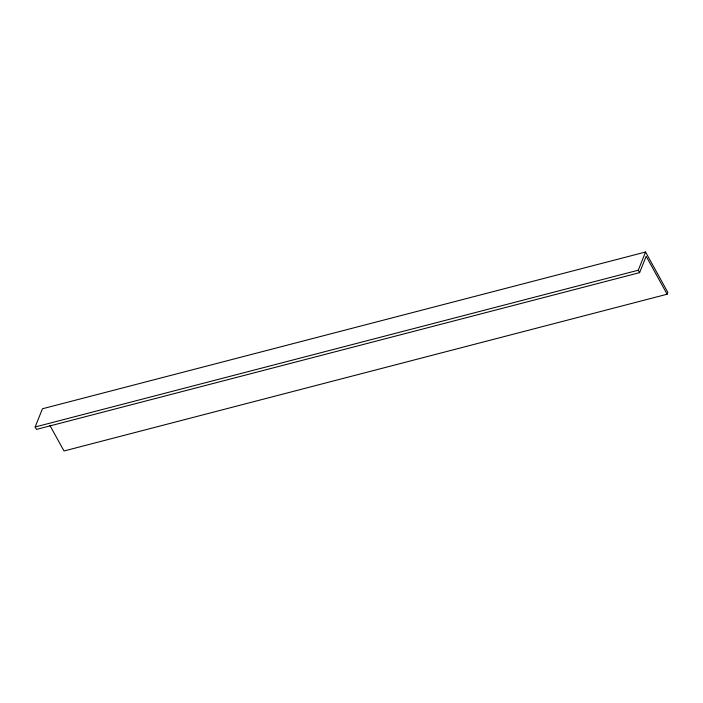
<?xml version="1.0" encoding="UTF-8"?>
<svg xmlns="http://www.w3.org/2000/svg" width="703" height="703" viewBox="0 0 703 703"><rect width="100%" height="100%" fill="white"/><g stroke="black" fill="none" stroke-linecap="round" stroke-linejoin="round"><path stroke-width="1.05" d="M667.121 294.232L646.162 256.261L639.598 272.65L36.486 429.41L35.15 426.985L42.444 408.768L645.556 252.017L667.85 292.404L667.121 294.232L64.008 450.983L49.86 425.359M639.598 272.65L638.262 270.224L645.556 252.017M35.15 426.985L638.262 270.224"/></g></svg>
